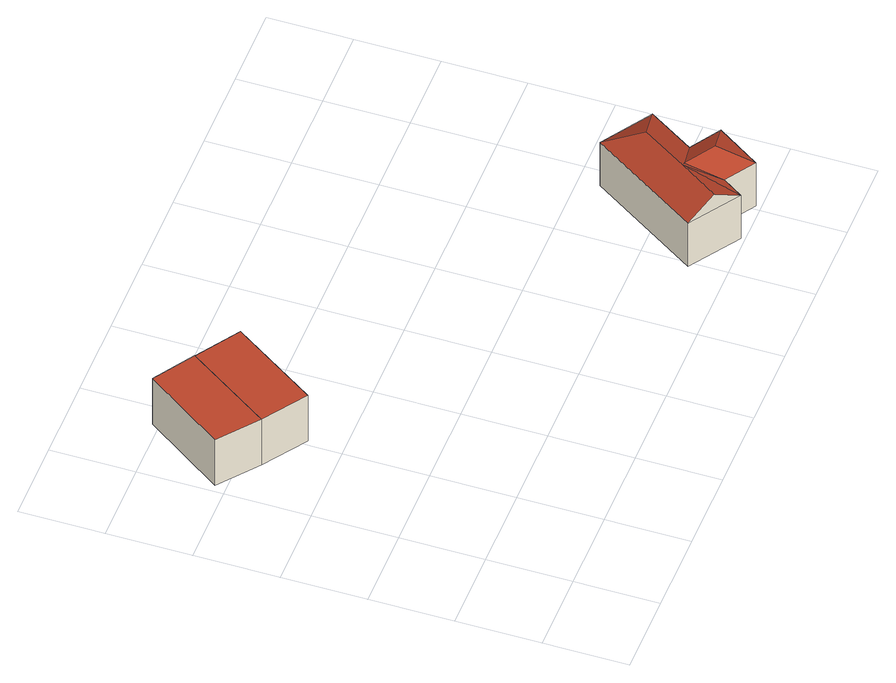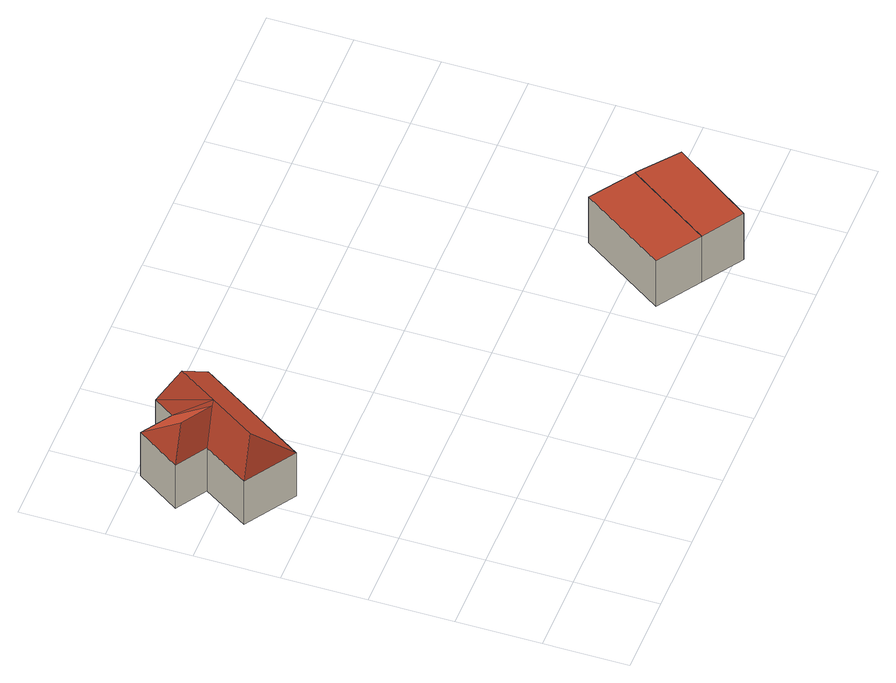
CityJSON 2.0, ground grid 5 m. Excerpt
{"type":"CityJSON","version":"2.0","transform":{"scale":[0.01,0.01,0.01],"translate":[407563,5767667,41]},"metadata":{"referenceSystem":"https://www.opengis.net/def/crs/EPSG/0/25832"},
"CityObjects":{
"building1":{"type":"Building","attributes":{"Gemeindeschluessel":"05515000","Geometrietyp2DReferenz":"3000","function":"51009_1610","roofType":"1000","measuredHeight":3.48},"geometry":[{"type":"Solid","lod":"2","boundaries":[[[[0,1,2,3]],[[4,5,1,0]],[[6,7,5,4]],[[3,2,7,6]],[[4,0,3,6]],[[1,5,7,2]]]],"semantics":{"surfaces":[{"type":"WallSurface"},{"type":"RoofSurface"},{"type":"GroundSurface"}],"values":[[0,0,0,0,1,2]]}}]},
"building2":{"type":"Building","attributes":{"Gemeindeschluessel":"05515000","Geometrietyp2DReferenz":"3000","function":"31001_1310","roofType":"1000","measuredHeight":3.47},"address":[{"country":"Germany","locality":"Münster","thoroughfareNumber":"280","thoroughfareName":"Gittruper Straße"}],"geometry":[{"type":"Solid","lod":"2","boundaries":[[[[8,9,10,11]],[[12,13,9,8]],[[14,15,13,12]],[[11,10,15,14]],[[12,8,11,14]],[[9,13,15,10]]]],"semantics":{"surfaces":[{"type":"WallSurface"},{"type":"RoofSurface"},{"type":"GroundSurface"}],"values":[[0,0,0,0,1,2]]}}]},
"building3":{"type":"Building","attributes":{"Gemeindeschluessel":"05515000","Geometrietyp2DReferenz":"3000","function":"31001_1310","roofType":"5000","measuredHeight":4.43},"address":[{"country":"Germany","locality":"Münster","thoroughfareNumber":"278","thoroughfareName":"Gittruper Straße"}],"geometry":[{"type":"Solid","lod":"2","boundaries":[[[[16,17,18,19]],[[20,21,17,16]],[[22,23,21,20]],[[24,25,23,22]],[[26,27,25,24]],[[28,29,27,26]],[[30,31,29,28]],[[19,18,31,30]],[[28,32,33]],[[30,28,33]],[[33,34,30]],[[32,28,26,35]],[[26,24,35]],[[35,24,22,32]],[[33,32,22,20,36]],[[20,16,36]],[[33,36,16,19,34]],[[19,30,34]],[[17,21,23,25,27,29,31,18]]]],"semantics":{"surfaces":[{"type":"WallSurface"},{"type":"RoofSurface"},{"type":"GroundSurface"}],"values":[[0,0,0,0,0,0,0,0,1,1,1,1,1,1,1,1,1,0,2]]}}]}
},
"vertices":[
[375,2541,371],[375,2541,23],[44,2068,23],[44,2068,371],[614,2386,371],[614,2386,23],[276,1883,371],[276,1883,23],
[614,2386,369],[614,2386,22],[276,1883,22],[276,1883,369],[873,2216,369],[873,2216,22],[534,1710,369],[534,1710,22],
[2891,875,357],[2891,875,30],[2465,221,30],[2465,221,357],[3189,680,357],[3189,680,30],[3015,409,357],[3015,409,30],[3197,293,357],[3197,293,30],[3024,30,357],[3024,30,30],[2845,146,357],[2845,146,30],[2764,24,357],[2764,24,30],[2799,361,458],[2769,358,473],[2614,122,472],[2979,246,458],[2943,627,472]
]}
